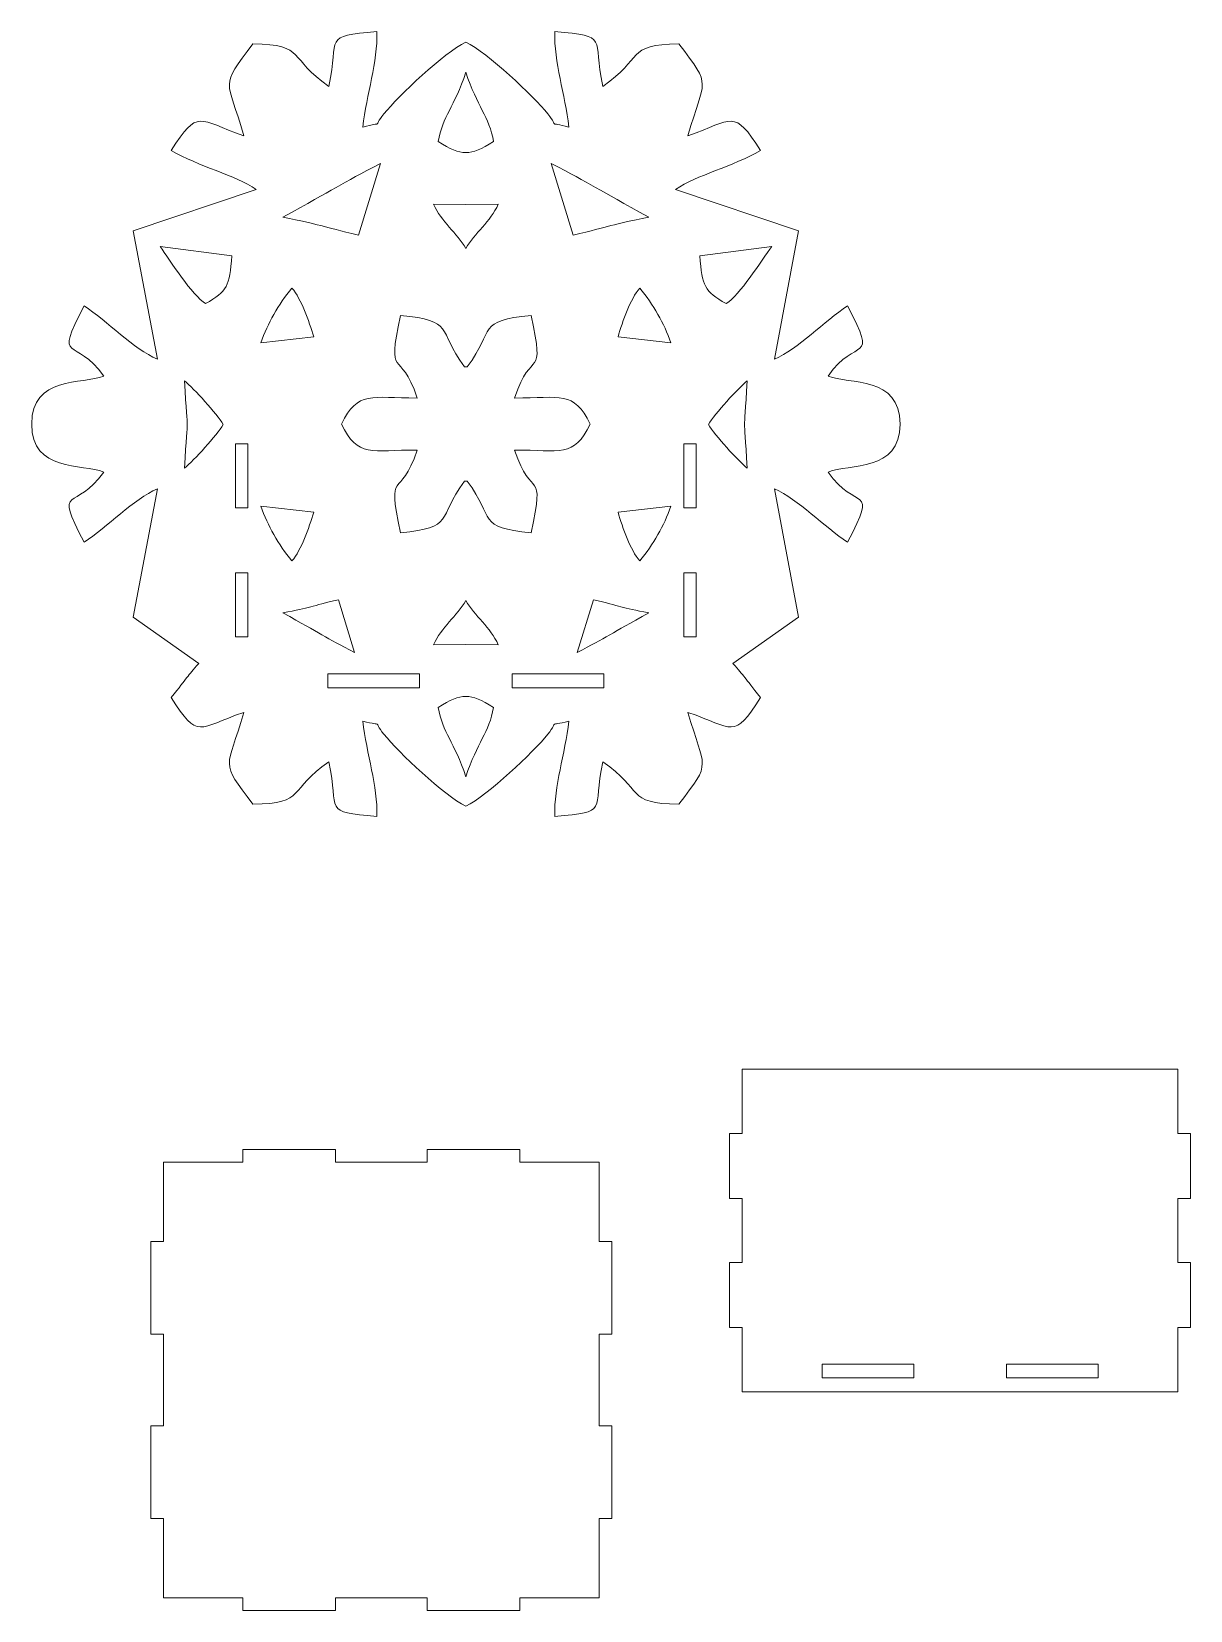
# Model space of a CAD drawing. Header units: centimetres. Extents: x -10.6 to 14.6, y -21 to 13.2.
import ezdxf

# ---------------------------------------------------------------- set-up
doc = ezdxf.new("R2010")
doc.units = ezdxf.units.CM
doc.header["$MEASUREMENT"] = 0
doc.layers.add('layer 1', color=7, linetype='Continuous')

msp = doc.modelspace()

# ---------------------------------------------------------------- linework, layer by layer
at = {"layer": 'layer 1', "color": 250, "lineweight": 9}
for points, knots in [([(-1.15842, -3.57617), (-0.68404, -3.34836), (0.30794, -2.40442), (0.61884, -2.01855), (0.61884, -2.01855), (0.88939, -1.6828), (0.58755, -1.86839), (1.07985, -1.73064), (1.07985, -1.73064), (0.99383, -2.45027), (0.75409, -3.13598), (0.77083, -3.80337), (0.77083, -3.80337), (1.96815, -3.69386), (1.58709, -3.70598), (1.81266, -2.61368), (1.81266, -2.61368), (2.70345, -3.22206), (2.29878, -3.52109), (3.46212, -3.53652), (3.46212, -3.53652), (4.20379, -2.57483), (4.01752, -2.80415), (3.66139, -1.54193), (3.66139, -1.54193), (4.66162, -1.891), (4.6455, -2.14449), (5.23651, -1.22272), (5.23651, -1.22272), (4.86681, -0.76131), (4.89961, -0.77174), (4.63788, -0.48368), (4.63788, -0.48368), (4.63788, -0.48368), (6.06283, 0.52187), (6.06283, 0.52187), (6.06283, 0.52187), (6.06283, 0.52187), (5.53654, 3.30811), (5.53654, 3.30811), (5.53654, 3.30811), (6.04978, 3.08249), (6.62109, 2.47661), (7.12671, 2.14916), (7.12671, 2.14916), (7.80467, 3.45179), (7.30524, 2.78763), (6.70149, 3.67187), (6.70149, 3.67187), (7.16562, 3.85783), (8.26637, 3.66356), (8.26362, 4.71339), (8.26362, 4.71339), (8.26637, 5.76322), (7.16562, 5.56895), (6.70149, 5.75491), (6.70149, 5.75491), (7.30524, 6.63914), (7.80467, 5.97499), (7.12671, 7.27762), (7.12671, 7.27762), (6.62109, 6.95016), (6.04978, 6.34429), (5.53654, 6.11866), (5.53654, 6.11866), (5.53654, 6.11866), (6.06283, 8.9049), (6.06283, 8.9049), (6.06283, 8.9049), (6.06283, 8.9049), (3.39434, 9.80463), (3.39434, 9.80463), (3.39434, 9.80463), (3.83973, 10.11515), (4.64532, 10.30305), (5.23651, 10.6495), (5.23651, 10.6495), (4.6455, 11.57127), (4.66162, 11.31777), (3.66139, 10.96871), (3.66139, 10.96871), (4.01752, 12.23092), (4.20379, 12.00161), (3.46212, 12.9633), (3.46212, 12.9633), (2.29878, 12.94786), (2.70345, 12.64884), (1.81266, 12.04046), (1.81266, 12.04046), (1.58709, 13.13277), (1.96815, 13.12065), (0.77083, 13.23016), (0.77083, 13.23016), (0.75409, 12.56276), (0.99383, 11.87705), (1.07985, 11.15742), (1.07985, 11.15742), (0.58755, 11.29517), (0.88939, 11.10957), (0.61884, 11.44533), (0.61884, 11.44533), (0.30794, 11.8312), (-0.68404, 12.77514), (-1.15842, 13.00296), (-1.15842, 13.00296), (-1.6328, 12.77514), (-2.62478, 11.8312), (-2.93568, 11.44533), (-2.93568, 11.44533), (-3.20623, 11.10957), (-2.90439, 11.29517), (-3.39669, 11.15742), (-3.39669, 11.15742), (-3.31067, 11.87705), (-3.07093, 12.56276), (-3.08767, 13.23016), (-3.08767, 13.23016), (-4.28499, 13.12065), (-3.90393, 13.13277), (-4.1295, 12.04046), (-4.1295, 12.04046), (-5.02029, 12.64884), (-4.61562, 12.94786), (-5.77896, 12.9633), (-5.77896, 12.9633), (-6.52063, 12.00161), (-6.33436, 12.23092), (-5.97823, 10.96871), (-5.97823, 10.96871), (-6.97846, 11.31777), (-6.96234, 11.57127), (-7.55335, 10.6495), (-7.55335, 10.6495), (-6.96216, 10.30305), (-6.15657, 10.11515), (-5.71118, 9.80463), (-5.71118, 9.80463), (-5.71118, 9.80463), (-8.37967, 8.9049), (-8.37967, 8.9049), (-8.37967, 8.9049), (-8.37967, 8.9049), (-7.85338, 6.11866), (-7.85338, 6.11866), (-7.85338, 6.11866), (-8.36662, 6.34429), (-8.93794, 6.95016), (-9.44356, 7.27762), (-9.44356, 7.27762), (-10.12152, 5.97499), (-9.62209, 6.63914), (-9.01834, 5.75491), (-9.01834, 5.75491), (-9.48247, 5.56895), (-10.58322, 5.76322), (-10.58047, 4.71339), (-10.58047, 4.71339), (-10.58322, 3.66356), (-9.48247, 3.85783), (-9.01834, 3.67187), (-9.01834, 3.67187), (-9.62209, 2.78763), (-10.12152, 3.45179), (-9.44356, 2.14916), (-9.44356, 2.14916), (-8.93794, 2.47661), (-8.36662, 3.08249), (-7.85338, 3.30811), (-7.85338, 3.30811), (-7.85338, 3.30811), (-8.37967, 0.52187), (-8.37967, 0.52187), (-8.37967, 0.52187), (-8.37967, 0.52187), (-6.95472, -0.48368), (-6.95472, -0.48368), (-6.95472, -0.48368), (-7.21645, -0.77174), (-7.18365, -0.76131), (-7.55335, -1.22272), (-7.55335, -1.22272), (-6.96234, -2.14449), (-6.97846, -1.891), (-5.97823, -1.54193), (-5.97823, -1.54193), (-6.33436, -2.80415), (-6.52063, -2.57483), (-5.77896, -3.53652), (-5.77896, -3.53652), (-4.61562, -3.52109), (-5.02029, -3.22206), (-4.1295, -2.61368), (-4.1295, -2.61368), (-3.90393, -3.70598), (-4.28499, -3.69386), (-3.08767, -3.80337), (-3.08767, -3.80337), (-3.07093, -3.13598), (-3.31067, -2.45027), (-3.39669, -1.73064), (-3.39669, -1.73064), (-2.90439, -1.86839), (-3.20623, -1.6828), (-2.93568, -2.01855), (-2.93568, -2.01855), (-2.62478, -2.40442), (-1.6328, -3.34836), (-1.15842, -3.57617)], [0, 0, 0, 0, 0.01886792, 0.01886792, 0.01886792, 0.01886792, 0.03773585, 0.03773585, 0.03773585, 0.03773585, 0.05660377, 0.05660377, 0.05660377, 0.05660377, 0.0754717, 0.0754717, 0.0754717, 0.0754717, 0.09433962, 0.09433962, 0.09433962, 0.09433962, 0.11320755, 0.11320755, 0.11320755, 0.11320755, 0.13207547, 0.13207547, 0.13207547, 0.13207547, 0.1509434, 0.1509434, 0.1509434, 0.1509434, 0.16981132, 0.16981132, 0.16981132, 0.16981132, 0.18867925, 0.18867925, 0.18867925, 0.18867925, 0.20754717, 0.20754717, 0.20754717, 0.20754717, 0.22641509, 0.22641509, 0.22641509, 0.22641509, 0.24528302, 0.24528302, 0.24528302, 0.24528302, 0.26415094, 0.26415094, 0.26415094, 0.26415094, 0.28301887, 0.28301887, 0.28301887, 0.28301887, 0.30188679, 0.30188679, 0.30188679, 0.30188679, 0.32075472, 0.32075472, 0.32075472, 0.32075472, 0.33962264, 0.33962264, 0.33962264, 0.33962264, 0.35849057, 0.35849057, 0.35849057, 0.35849057, 0.37735849, 0.37735849, 0.37735849, 0.37735849, 0.39622642, 0.39622642, 0.39622642, 0.39622642, 0.41509434, 0.41509434, 0.41509434, 0.41509434, 0.43396226, 0.43396226, 0.43396226, 0.43396226, 0.45283019, 0.45283019, 0.45283019, 0.45283019, 0.47169811, 0.47169811, 0.47169811, 0.47169811, 0.49056604, 0.49056604, 0.49056604, 0.49056604, 0.50943396, 0.50943396, 0.50943396, 0.50943396, 0.52830189, 0.52830189, 0.52830189, 0.52830189, 0.54716981, 0.54716981, 0.54716981, 0.54716981, 0.56603774, 0.56603774, 0.56603774, 0.56603774, 0.58490566, 0.58490566, 0.58490566, 0.58490566, 0.60377358, 0.60377358, 0.60377358, 0.60377358, 0.62264151, 0.62264151, 0.62264151, 0.62264151, 0.64150943, 0.64150943, 0.64150943, 0.64150943, 0.66037736, 0.66037736, 0.66037736, 0.66037736, 0.67924528, 0.67924528, 0.67924528, 0.67924528, 0.69811321, 0.69811321, 0.69811321, 0.69811321, 0.71698113, 0.71698113, 0.71698113, 0.71698113, 0.73584906, 0.73584906, 0.73584906, 0.73584906, 0.75471698, 0.75471698, 0.75471698, 0.75471698, 0.77358491, 0.77358491, 0.77358491, 0.77358491, 0.79245283, 0.79245283, 0.79245283, 0.79245283, 0.81132075, 0.81132075, 0.81132075, 0.81132075, 0.83018868, 0.83018868, 0.83018868, 0.83018868, 0.8490566, 0.8490566, 0.8490566, 0.8490566, 0.86792453, 0.86792453, 0.86792453, 0.86792453, 0.88679245, 0.88679245, 0.88679245, 0.88679245, 0.90566038, 0.90566038, 0.90566038, 0.90566038, 0.9245283, 0.9245283, 0.9245283, 0.9245283, 0.94339623, 0.94339623, 0.94339623, 0.94339623, 0.96226415, 0.96226415, 0.96226415, 0.96226415, 1, 1, 1, 1]), ([(-1.15842, 12.34743), (-1.40554, 11.59045), (-1.66253, 11.39711), (-1.76036, 10.84152), (-1.76036, 10.84152), (-1.50043, 10.68099), (-1.32658, 10.60652), (-1.15842, 10.60265), (-1.15842, 10.60265), (-0.99026, 10.60652), (-0.81641, 10.68099), (-0.55648, 10.84152), (-0.55648, 10.84152), (-0.65431, 11.39711), (-0.9113, 11.59045), (-1.15842, 12.34743)], [0, 0, 0, 0, 0.2, 0.2, 0.2, 0.2, 0.4, 0.4, 0.4, 0.4, 0.6, 0.6, 0.6, 0.6, 1, 1, 1, 1]), ([(-3.00833, 10.37095), (-3.8925, 9.912), (-3.99545, 9.82624), (-5.12873, 9.20025), (-5.12873, 9.20025), (-4.30179, 9.04358), (-4.30947, 9.00391), (-3.48983, 8.81289), (-3.48983, 8.81289), (-3.48983, 8.81289), (-3.00833, 10.37095), (-3.00833, 10.37095)], [0, 0, 0, 0, 0.25, 0.25, 0.25, 0.25, 0.5, 0.5, 0.5, 0.5, 1, 1, 1, 1]), ([(0.69149, 10.37095), (1.57566, 9.912), (1.67861, 9.82624), (2.81189, 9.20025), (2.81189, 9.20025), (1.98495, 9.04358), (1.99263, 9.00391), (1.17299, 8.81289), (1.17299, 8.81289), (1.17299, 8.81289), (0.69149, 10.37095), (0.69149, 10.37095)], [0, 0, 0, 0, 0.25, 0.25, 0.25, 0.25, 0.5, 0.5, 0.5, 0.5, 1, 1, 1, 1]), ([(-1.15842, 9.47835), (-1.15842, 9.47835), (-0.45567, 9.48235), (-0.45567, 9.48235), (-0.45567, 9.48235), (-0.62638, 9.11192), (-0.96521, 8.85205), (-1.15842, 8.52604), (-1.15842, 8.52604), (-1.35163, 8.85205), (-1.69046, 9.11192), (-1.86117, 9.48235), (-1.86117, 9.48235), (-1.86117, 9.48235), (-1.15842, 9.47835), (-1.15842, 9.47835)], [0, 0, 0, 0, 0.2, 0.2, 0.2, 0.2, 0.4, 0.4, 0.4, 0.4, 0.6, 0.6, 0.6, 0.6, 1, 1, 1, 1]), ([(-6.80602, 7.32682), (-6.34077, 7.60116), (-6.27981, 7.6997), (-6.23878, 8.36501), (-6.23878, 8.36501), (-6.23878, 8.36501), (-7.7951, 8.56758), (-7.7951, 8.56758), (-7.7951, 8.56758), (-7.58118, 8.27146), (-7.09345, 7.49642), (-6.80602, 7.32682)], [0, 0, 0, 0, 0.25, 0.25, 0.25, 0.25, 0.5, 0.5, 0.5, 0.5, 1, 1, 1, 1]), ([(4.48918, 7.32682), (4.02393, 7.60116), (3.96297, 7.6997), (3.92194, 8.36501), (3.92194, 8.36501), (3.92194, 8.36501), (5.47826, 8.56758), (5.47826, 8.56758), (5.47826, 8.56758), (5.26434, 8.27146), (4.77661, 7.49642), (4.48918, 7.32682)], [0, 0, 0, 0, 0.25, 0.25, 0.25, 0.25, 0.5, 0.5, 0.5, 0.5, 1, 1, 1, 1]), ([(-4.93277, 7.66355), (-5.22749, 7.30254), (-5.45962, 6.90094), (-5.60611, 6.47922), (-5.60611, 6.47922), (-5.60611, 6.47922), (-4.46052, 6.60303), (-4.46052, 6.60303), (-4.46052, 6.60303), (-4.56359, 6.95679), (-4.72757, 7.42474), (-4.93277, 7.66355)], [0, 0, 0, 0, 0.25, 0.25, 0.25, 0.25, 0.5, 0.5, 0.5, 0.5, 1, 1, 1, 1]), ([(2.61593, 7.66355), (2.91065, 7.30254), (3.14278, 6.90094), (3.28927, 6.47922), (3.28927, 6.47922), (3.28927, 6.47922), (2.14368, 6.60303), (2.14368, 6.60303), (2.14368, 6.60303), (2.24675, 6.95679), (2.41073, 7.42474), (2.61593, 7.66355)], [0, 0, 0, 0, 0.25, 0.25, 0.25, 0.25, 0.5, 0.5, 0.5, 0.5, 1, 1, 1, 1]), ([(-1.15842, 3.47465), (-1.15842, 3.47465), (-1.18978, 3.47465), (-1.18978, 3.47465), (-1.18978, 3.47465), (-1.79584, 2.64328), (-1.38905, 2.4768), (-2.57905, 2.35405), (-2.57905, 2.35405), (-2.88077, 3.8161), (-2.58586, 3.01714), (-2.21506, 4.14949), (-2.21506, 4.14949), (-3.20392, 4.14924), (-3.50633, 3.97777), (-3.85614, 4.71339), (-3.85614, 4.71339), (-3.50633, 5.44901), (-3.20392, 5.27754), (-2.21506, 5.27728), (-2.21506, 5.27728), (-2.58586, 6.40964), (-2.88077, 5.61067), (-2.57905, 7.07273), (-2.57905, 7.07273), (-1.38905, 6.94998), (-1.79584, 6.7835), (-1.18978, 5.95213), (-1.18978, 5.95213), (-1.18978, 5.95213), (-1.15842, 5.95213), (-1.15842, 5.95213), (-1.15842, 5.95213), (-1.15842, 5.95213), (-1.12706, 5.95213), (-1.12706, 5.95213), (-1.12706, 5.95213), (-0.521, 6.7835), (-0.92779, 6.94998), (0.26221, 7.07273), (0.26221, 7.07273), (0.56393, 5.61067), (0.26902, 6.40964), (-0.10178, 5.27728), (-0.10178, 5.27728), (0.88708, 5.27754), (1.18949, 5.44901), (1.5393, 4.71339), (1.5393, 4.71339), (1.18949, 3.97777), (0.88708, 4.14924), (-0.10178, 4.14949), (-0.10178, 4.14949), (0.26902, 3.01714), (0.56393, 3.8161), (0.26221, 2.35405), (0.26221, 2.35405), (-0.92779, 2.4768), (-0.521, 2.64328), (-1.12706, 3.47465), (-1.12706, 3.47465), (-1.12706, 3.47465), (-1.15842, 3.47465), (-1.15842, 3.47465)], [0, 0, 0, 0, 0.05882353, 0.05882353, 0.05882353, 0.05882353, 0.11764706, 0.11764706, 0.11764706, 0.11764706, 0.17647059, 0.17647059, 0.17647059, 0.17647059, 0.23529412, 0.23529412, 0.23529412, 0.23529412, 0.29411765, 0.29411765, 0.29411765, 0.29411765, 0.35294118, 0.35294118, 0.35294118, 0.35294118, 0.41176471, 0.41176471, 0.41176471, 0.41176471, 0.47058824, 0.47058824, 0.47058824, 0.47058824, 0.52941176, 0.52941176, 0.52941176, 0.52941176, 0.58823529, 0.58823529, 0.58823529, 0.58823529, 0.64705882, 0.64705882, 0.64705882, 0.64705882, 0.70588235, 0.70588235, 0.70588235, 0.70588235, 0.76470588, 0.76470588, 0.76470588, 0.76470588, 0.82352941, 0.82352941, 0.82352941, 0.82352941, 0.88235294, 0.88235294, 0.88235294, 0.88235294, 1, 1, 1, 1]), ([(-7.20461, 4.70389), (-7.20792, 4.80651), (-7.2258, 5.00554), (-7.26525, 5.65205), (-7.26525, 5.65205), (-7.05868, 5.47729), (-6.56588, 4.94528), (-6.42277, 4.70389), (-6.42277, 4.70389), (-6.56588, 4.4625), (-7.05868, 3.93048), (-7.26525, 3.75572), (-7.26525, 3.75572), (-7.2258, 4.40225), (-7.20792, 4.60126), (-7.20461, 4.70389)], [0, 0, 0, 0, 0.2, 0.2, 0.2, 0.2, 0.4, 0.4, 0.4, 0.4, 0.6, 0.6, 0.6, 0.6, 1, 1, 1, 1]), ([(4.88777, 4.70389), (4.89108, 4.80651), (4.90896, 5.00554), (4.94841, 5.65205), (4.94841, 5.65205), (4.74184, 5.47729), (4.24904, 4.94528), (4.10593, 4.70389), (4.10593, 4.70389), (4.24904, 4.4625), (4.74184, 3.93048), (4.94841, 3.75572), (4.94841, 3.75572), (4.90896, 4.40225), (4.89108, 4.60126), (4.88777, 4.70389)], [0, 0, 0, 0, 0.2, 0.2, 0.2, 0.2, 0.4, 0.4, 0.4, 0.4, 0.6, 0.6, 0.6, 0.6, 1, 1, 1, 1]), ([(-6.15841, 2.89527), (-6.15841, 2.89527), (-6.15841, 4.28527), (-6.15841, 4.28527), (-6.15841, 4.28527), (-6.15841, 4.28527), (-5.88843, 4.28527), (-5.88843, 4.28527), (-5.88843, 4.28527), (-5.88843, 4.28527), (-5.88843, 2.89527), (-5.88843, 2.89527), (-5.88843, 2.89527), (-5.88843, 2.89527), (-6.15841, 2.89527), (-6.15841, 2.89527)], [0, 0, 0, 0, 0.2, 0.2, 0.2, 0.2, 0.4, 0.4, 0.4, 0.4, 0.6, 0.6, 0.6, 0.6, 1, 1, 1, 1]), ([(3.84158, 4.28527), (3.84158, 4.28527), (3.84158, 2.89527), (3.84158, 2.89527), (3.84158, 2.89527), (3.84158, 2.89527), (3.57158, 2.89527), (3.57158, 2.89527), (3.57158, 2.89527), (3.57158, 2.89527), (3.57158, 4.28527), (3.57158, 4.28527), (3.57158, 4.28527), (3.57158, 4.28527), (3.84158, 4.28527), (3.84158, 4.28527)], [0, 0, 0, 0, 0.2, 0.2, 0.2, 0.2, 0.4, 0.4, 0.4, 0.4, 0.6, 0.6, 0.6, 0.6, 1, 1, 1, 1]), ([(-4.93278, 1.74423), (-5.2275, 2.10524), (-5.45963, 2.50684), (-5.60612, 2.92856), (-5.60612, 2.92856), (-5.60612, 2.92856), (-4.46053, 2.80475), (-4.46053, 2.80475), (-4.46053, 2.80475), (-4.5636, 2.45099), (-4.72758, 1.98304), (-4.93278, 1.74423)], [0, 0, 0, 0, 0.25, 0.25, 0.25, 0.25, 0.5, 0.5, 0.5, 0.5, 1, 1, 1, 1]), ([(2.61592, 1.74423), (2.91064, 2.10524), (3.14277, 2.50684), (3.28926, 2.92856), (3.28926, 2.92856), (3.28926, 2.92856), (2.14367, 2.80475), (2.14367, 2.80475), (2.14367, 2.80475), (2.24674, 2.45099), (2.41072, 1.98304), (2.61592, 1.74423)], [0, 0, 0, 0, 0.25, 0.25, 0.25, 0.25, 0.5, 0.5, 0.5, 0.5, 1, 1, 1, 1]), ([(-6.15841, 0.09526), (-6.15841, 0.09526), (-5.88843, 0.09526), (-5.88843, 0.09526), (-5.88843, 0.09526), (-5.88843, 0.09526), (-5.88843, 1.48527), (-5.88843, 1.48527), (-5.88843, 1.48527), (-5.88843, 1.48527), (-6.15841, 1.48527), (-6.15841, 1.48527), (-6.15841, 1.48527), (-6.15841, 1.48527), (-6.15841, 0.09526), (-6.15841, 0.09526)], [0, 0, 0, 0, 0.2, 0.2, 0.2, 0.2, 0.4, 0.4, 0.4, 0.4, 0.6, 0.6, 0.6, 0.6, 1, 1, 1, 1]), ([(3.84158, 1.48527), (3.84158, 1.48527), (3.84158, 0.09526), (3.84158, 0.09526), (3.84158, 0.09526), (3.84158, 0.09526), (3.57158, 0.09526), (3.57158, 0.09526), (3.57158, 0.09526), (3.57158, 0.09526), (3.57158, 1.48527), (3.57158, 1.48527), (3.57158, 1.48527), (3.57158, 1.48527), (3.84158, 1.48527), (3.84158, 1.48527)], [0, 0, 0, 0, 0.2, 0.2, 0.2, 0.2, 0.4, 0.4, 0.4, 0.4, 0.6, 0.6, 0.6, 0.6, 1, 1, 1, 1]), ([(-3.57167, -0.24347), (-4.22094, 0.09355), (-4.29654, 0.15652), (-5.12873, 0.6162), (-5.12873, 0.6162), (-4.52149, 0.73125), (-4.52713, 0.76038), (-3.92525, 0.90065), (-3.92525, 0.90065), (-3.92525, 0.90065), (-3.57167, -0.24347), (-3.57167, -0.24347)], [0, 0, 0, 0, 0.25, 0.25, 0.25, 0.25, 0.5, 0.5, 0.5, 0.5, 1, 1, 1, 1]), ([(-1.15843, -0.07057), (-1.15843, -0.07057), (-0.45568, -0.07457), (-0.45568, -0.07457), (-0.45568, -0.07457), (-0.62639, 0.29586), (-0.96522, 0.55573), (-1.15843, 0.88174), (-1.15843, 0.88174), (-1.35164, 0.55573), (-1.69047, 0.29586), (-1.86118, -0.07457), (-1.86118, -0.07457), (-1.86118, -0.07457), (-1.15843, -0.07057), (-1.15843, -0.07057)], [0, 0, 0, 0, 0.2, 0.2, 0.2, 0.2, 0.4, 0.4, 0.4, 0.4, 0.6, 0.6, 0.6, 0.6, 1, 1, 1, 1]), ([(1.25483, -0.24347), (1.9041, 0.09355), (1.9797, 0.15652), (2.81189, 0.6162), (2.81189, 0.6162), (2.20465, 0.73125), (2.21029, 0.76038), (1.60841, 0.90065), (1.60841, 0.90065), (1.60841, 0.90065), (1.25483, -0.24347), (1.25483, -0.24347)], [0, 0, 0, 0, 0.25, 0.25, 0.25, 0.25, 0.5, 0.5, 0.5, 0.5, 1, 1, 1, 1]), ([(-2.16342, -1.00975), (-2.16342, -1.00975), (-4.15342, -1.00975), (-4.15342, -1.00975), (-4.15342, -1.00975), (-4.15342, -1.00975), (-4.15342, -0.70975), (-4.15342, -0.70975), (-4.15342, -0.70975), (-4.15342, -0.70975), (-2.16342, -0.70975), (-2.16342, -0.70975), (-2.16342, -0.70975), (-2.16342, -0.70975), (-2.16342, -1.00975), (-2.16342, -1.00975)], [0, 0, 0, 0, 0.2, 0.2, 0.2, 0.2, 0.4, 0.4, 0.4, 0.4, 0.6, 0.6, 0.6, 0.6, 1, 1, 1, 1]), ([(1.83658, -1.00975), (1.83658, -1.00975), (-0.15342, -1.00975), (-0.15342, -1.00975), (-0.15342, -1.00975), (-0.15342, -1.00975), (-0.15342, -0.70975), (-0.15342, -0.70975), (-0.15342, -0.70975), (-0.15342, -0.70975), (1.83658, -0.70975), (1.83658, -0.70975), (1.83658, -0.70975), (1.83658, -0.70975), (1.83658, -1.00975), (1.83658, -1.00975)], [0, 0, 0, 0, 0.2, 0.2, 0.2, 0.2, 0.4, 0.4, 0.4, 0.4, 0.6, 0.6, 0.6, 0.6, 1, 1, 1, 1]), ([(-1.15843, -2.93965), (-1.40555, -2.18267), (-1.66254, -1.98933), (-1.76037, -1.43374), (-1.76037, -1.43374), (-1.50044, -1.27321), (-1.32659, -1.19874), (-1.15843, -1.19487), (-1.15843, -1.19487), (-0.99027, -1.19874), (-0.81642, -1.27321), (-0.55649, -1.43374), (-0.55649, -1.43374), (-0.65432, -1.98933), (-0.91131, -2.18267), (-1.15843, -2.93965)], [0, 0, 0, 0, 0.2, 0.2, 0.2, 0.2, 0.4, 0.4, 0.4, 0.4, 0.6, 0.6, 0.6, 0.6, 1, 1, 1, 1]), ([(4.83601, -9.28438), (4.83601, -9.28438), (4.83601, -10.67937), (4.83601, -10.67937), (4.83601, -10.67937), (4.83601, -10.67937), (4.56601, -10.67937), (4.56601, -10.67937), (4.56601, -10.67937), (4.56601, -10.67937), (4.56601, -12.08937), (4.56601, -12.08937), (4.56601, -12.08937), (4.56601, -12.08937), (4.83601, -12.08937), (4.83601, -12.08937), (4.83601, -12.08937), (4.83601, -12.08937), (4.83601, -13.47937), (4.83601, -13.47937), (4.83601, -13.47937), (4.83601, -13.47937), (4.56601, -13.47937), (4.56601, -13.47937), (4.56601, -13.47937), (4.56601, -13.47937), (4.56601, -14.88937), (4.56601, -14.88937), (4.56601, -14.88937), (4.56601, -14.88937), (4.83601, -14.88937), (4.83601, -14.88937), (4.83601, -14.88937), (4.83601, -14.88937), (4.83601, -16.28438), (4.83601, -16.28438), (4.83601, -16.28438), (4.83601, -16.28438), (14.296, -16.28438), (14.296, -16.28438), (14.296, -16.28438), (14.296, -16.28438), (14.296, -14.88937), (14.296, -14.88937), (14.296, -14.88937), (14.296, -14.88937), (14.56601, -14.88937), (14.56601, -14.88937), (14.56601, -14.88937), (14.56601, -14.88937), (14.56601, -13.47937), (14.56601, -13.47937), (14.56601, -13.47937), (14.56601, -13.47937), (14.296, -13.47937), (14.296, -13.47937), (14.296, -13.47937), (14.296, -13.47937), (14.296, -12.08937), (14.296, -12.08937), (14.296, -12.08937), (14.296, -12.08937), (14.56601, -12.08937), (14.56601, -12.08937), (14.56601, -12.08937), (14.56601, -12.08937), (14.56601, -10.67937), (14.56601, -10.67937), (14.56601, -10.67937), (14.56601, -10.67937), (14.296, -10.67937), (14.296, -10.67937), (14.296, -10.67937), (14.296, -10.67937), (14.296, -9.28438), (14.296, -9.28438)], [0, 0, 0, 0, 0.05, 0.05, 0.05, 0.05, 0.1, 0.1, 0.1, 0.1, 0.15, 0.15, 0.15, 0.15, 0.2, 0.2, 0.2, 0.2, 0.25, 0.25, 0.25, 0.25, 0.3, 0.3, 0.3, 0.3, 0.35, 0.35, 0.35, 0.35, 0.4, 0.4, 0.4, 0.4, 0.45, 0.45, 0.45, 0.45, 0.5, 0.5, 0.5, 0.5, 0.55, 0.55, 0.55, 0.55, 0.6, 0.6, 0.6, 0.6, 0.65, 0.65, 0.65, 0.65, 0.7, 0.7, 0.7, 0.7, 0.75, 0.75, 0.75, 0.75, 0.8, 0.8, 0.8, 0.8, 0.85, 0.85, 0.85, 0.85, 0.9, 0.9, 0.9, 0.9, 1, 1, 1, 1]), ([(-5.99783, -21.02992), (-5.99783, -21.02992), (-3.98783, -21.02992), (-3.98783, -21.02992), (-3.98783, -21.02992), (-3.98783, -21.02992), (-3.98783, -20.75993), (-3.98783, -20.75993), (-3.98783, -20.75993), (-3.98783, -20.75993), (-1.99783, -20.75993), (-1.99783, -20.75993), (-1.99783, -20.75993), (-1.99783, -20.75993), (-1.99783, -21.02992), (-1.99783, -21.02992), (-1.99783, -21.02992), (-1.99783, -21.02992), (0.01218, -21.02992), (0.01218, -21.02992), (0.01218, -21.02992), (0.01218, -21.02992), (0.01218, -20.75993), (0.01218, -20.75993), (0.01218, -20.75993), (0.01218, -20.75993), (1.73718, -20.75993), (1.73718, -20.75993), (1.73718, -20.75993), (1.73718, -20.75993), (1.73718, -19.03492), (1.73718, -19.03492), (1.73718, -19.03492), (1.73718, -19.03492), (2.00717, -19.03492), (2.00717, -19.03492), (2.00717, -19.03492), (2.00717, -19.03492), (2.00717, -17.02492), (2.00717, -17.02492), (2.00717, -17.02492), (2.00717, -17.02492), (1.73718, -17.02492), (1.73718, -17.02492), (1.73718, -17.02492), (1.73718, -17.02492), (1.73718, -15.03492), (1.73718, -15.03492), (1.73718, -15.03492), (1.73718, -15.03492), (2.00717, -15.03492), (2.00717, -15.03492), (2.00717, -15.03492), (2.00717, -15.03492), (2.00717, -13.02492), (2.00717, -13.02492), (2.00717, -13.02492), (2.00717, -13.02492), (1.73718, -13.02492), (1.73718, -13.02492), (1.73718, -13.02492), (1.73718, -13.02492), (1.73718, -11.29992), (1.73718, -11.29992), (1.73718, -11.29992), (1.73718, -11.29992), (0.01218, -11.29992), (0.01218, -11.29992), (0.01218, -11.29992), (0.01218, -11.29992), (0.01218, -11.02992), (0.01218, -11.02992), (0.01218, -11.02992), (0.01218, -11.02992), (-1.99783, -11.02992), (-1.99783, -11.02992), (-1.99783, -11.02992), (-1.99783, -11.02992), (-1.99783, -11.29992), (-1.99783, -11.29992), (-1.99783, -11.29992), (-1.99783, -11.29992), (-3.98783, -11.29992), (-3.98783, -11.29992), (-3.98783, -11.29992), (-3.98783, -11.29992), (-3.98783, -11.02992), (-3.98783, -11.02992), (-3.98783, -11.02992), (-3.98783, -11.02992), (-5.99783, -11.02992), (-5.99783, -11.02992), (-5.99783, -11.02992), (-5.99783, -11.02992), (-5.99783, -11.29992), (-5.99783, -11.29992), (-5.99783, -11.29992), (-5.99783, -11.29992), (-7.72284, -11.29992), (-7.72284, -11.29992), (-7.72284, -11.29992), (-7.72284, -11.29992), (-7.72284, -13.02492), (-7.72284, -13.02492), (-7.72284, -13.02492), (-7.72284, -13.02492), (-7.99284, -13.02492), (-7.99284, -13.02492), (-7.99284, -13.02492), (-7.99284, -13.02492), (-7.99284, -15.03492), (-7.99284, -15.03492), (-7.99284, -15.03492), (-7.99284, -15.03492), (-7.72284, -15.03492), (-7.72284, -15.03492), (-7.72284, -15.03492), (-7.72284, -15.03492), (-7.72284, -17.02492), (-7.72284, -17.02492), (-7.72284, -17.02492), (-7.72284, -17.02492), (-7.99284, -17.02492), (-7.99284, -17.02492), (-7.99284, -17.02492), (-7.99284, -17.02492), (-7.99284, -19.03492), (-7.99284, -19.03492), (-7.99284, -19.03492), (-7.99284, -19.03492), (-7.72284, -19.03492), (-7.72284, -19.03492), (-7.72284, -19.03492), (-7.72284, -19.03492), (-7.72284, -20.75993), (-7.72284, -20.75993), (-7.72284, -20.75993), (-7.72284, -20.75993), (-5.99783, -20.75993), (-5.99783, -20.75993), (-5.99783, -20.75993), (-5.99783, -20.75993), (-5.99783, -21.02992), (-5.99783, -21.02992)], [0, 0, 0, 0, 0.02702703, 0.02702703, 0.02702703, 0.02702703, 0.05405405, 0.05405405, 0.05405405, 0.05405405, 0.08108108, 0.08108108, 0.08108108, 0.08108108, 0.10810811, 0.10810811, 0.10810811, 0.10810811, 0.13513514, 0.13513514, 0.13513514, 0.13513514, 0.16216216, 0.16216216, 0.16216216, 0.16216216, 0.18918919, 0.18918919, 0.18918919, 0.18918919, 0.21621622, 0.21621622, 0.21621622, 0.21621622, 0.24324324, 0.24324324, 0.24324324, 0.24324324, 0.27027027, 0.27027027, 0.27027027, 0.27027027, 0.2972973, 0.2972973, 0.2972973, 0.2972973, 0.32432432, 0.32432432, 0.32432432, 0.32432432, 0.35135135, 0.35135135, 0.35135135, 0.35135135, 0.37837838, 0.37837838, 0.37837838, 0.37837838, 0.40540541, 0.40540541, 0.40540541, 0.40540541, 0.43243243, 0.43243243, 0.43243243, 0.43243243, 0.45945946, 0.45945946, 0.45945946, 0.45945946, 0.48648649, 0.48648649, 0.48648649, 0.48648649, 0.51351351, 0.51351351, 0.51351351, 0.51351351, 0.54054054, 0.54054054, 0.54054054, 0.54054054, 0.56756757, 0.56756757, 0.56756757, 0.56756757, 0.59459459, 0.59459459, 0.59459459, 0.59459459, 0.62162162, 0.62162162, 0.62162162, 0.62162162, 0.64864865, 0.64864865, 0.64864865, 0.64864865, 0.67567568, 0.67567568, 0.67567568, 0.67567568, 0.7027027, 0.7027027, 0.7027027, 0.7027027, 0.72972973, 0.72972973, 0.72972973, 0.72972973, 0.75675676, 0.75675676, 0.75675676, 0.75675676, 0.78378378, 0.78378378, 0.78378378, 0.78378378, 0.81081081, 0.81081081, 0.81081081, 0.81081081, 0.83783784, 0.83783784, 0.83783784, 0.83783784, 0.86486486, 0.86486486, 0.86486486, 0.86486486, 0.89189189, 0.89189189, 0.89189189, 0.89189189, 0.91891892, 0.91891892, 0.91891892, 0.91891892, 0.94594595, 0.94594595, 0.94594595, 0.94594595, 1, 1, 1, 1]), ([(6.571, -15.98438), (6.571, -15.98438), (8.56101, -15.98438), (8.56101, -15.98438), (8.56101, -15.98438), (8.56101, -15.98438), (8.56101, -15.68438), (8.56101, -15.68438), (8.56101, -15.68438), (8.56101, -15.68438), (6.571, -15.68438), (6.571, -15.68438), (6.571, -15.68438), (6.571, -15.68438), (6.571, -15.98438), (6.571, -15.98438)], [0, 0, 0, 0, 0.2, 0.2, 0.2, 0.2, 0.4, 0.4, 0.4, 0.4, 0.6, 0.6, 0.6, 0.6, 1, 1, 1, 1]), ([(10.571, -15.98438), (10.571, -15.98438), (12.56101, -15.98438), (12.56101, -15.98438), (12.56101, -15.98438), (12.56101, -15.98438), (12.56101, -15.68438), (12.56101, -15.68438), (12.56101, -15.68438), (12.56101, -15.68438), (10.571, -15.68438), (10.571, -15.68438), (10.571, -15.68438), (10.571, -15.68438), (10.571, -15.98438), (10.571, -15.98438)], [0, 0, 0, 0, 0.2, 0.2, 0.2, 0.2, 0.4, 0.4, 0.4, 0.4, 0.6, 0.6, 0.6, 0.6, 1, 1, 1, 1])]:
    msp.add_open_spline(points, degree=3, knots=knots, dxfattribs=at)
msp.add_open_spline([(4.83601, -9.28438), (4.83601, -9.28438), (14.29601, -9.28438), (14.29601, -9.28438)], degree=3, dxfattribs=at)

doc.saveas('drawing.dxf')
